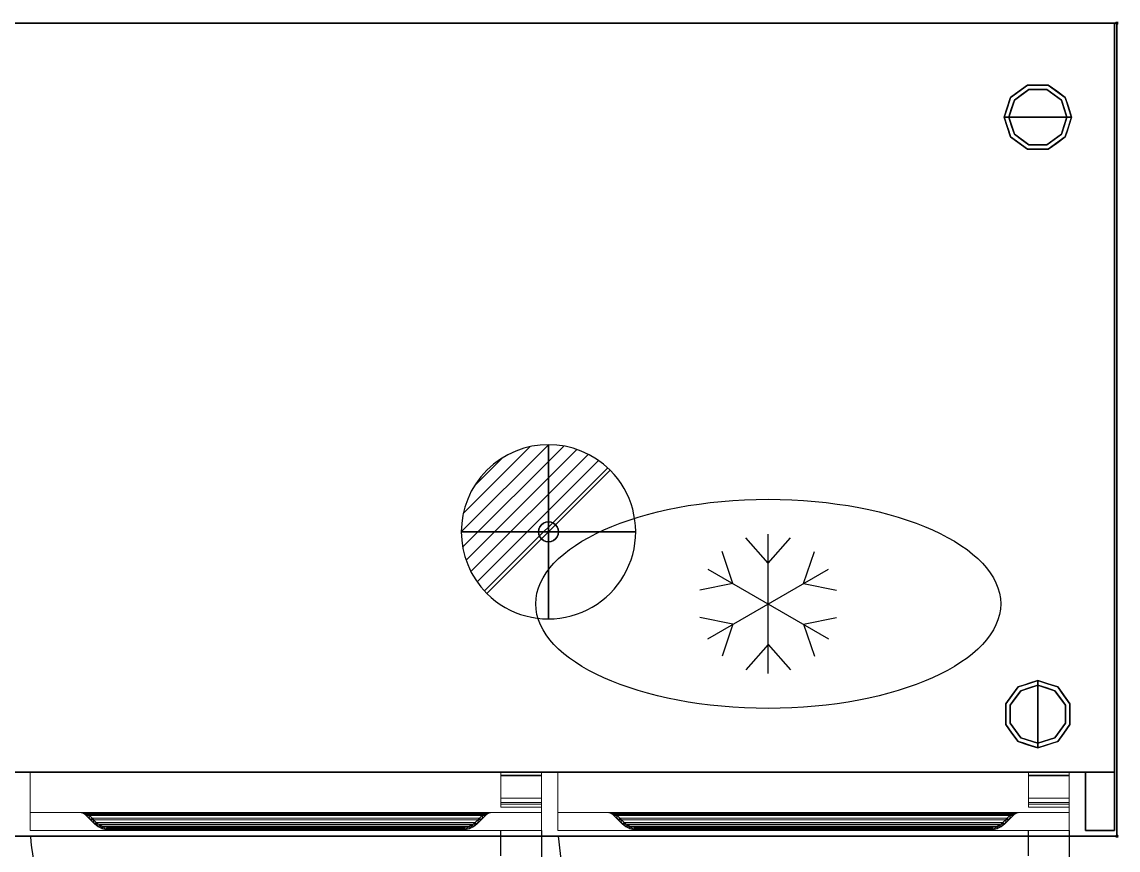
# Model space of a CAD drawing. Header units: millimetres. Extents: x -1 to 2254, y -1098 to 1.
# Drawn here: x 1311 to 2254, y -712 to 1 of the extents above; entities that cross this region are included whole.
import ezdxf

# ---------------------------------------------------------------- set-up
doc = ezdxf.new("R2010")
doc.units = ezdxf.units.MM
doc.header["$PDMODE"] = 3
doc.linetypes.add('NASCOSTA', pattern=[9.525, 6.35, -3.175])
for name, color, linetype in [('IQ_200_2D', 1, 'Continuous'), ('IQ_200_3D', 1, 'Continuous'), ('IQ_204_2D', 7, 'Continuous'), ('IQ_204_3D', 7, 'Continuous'), ('IQ_CON_DRAIN_INT', 7, 'Continuous'), ('IQ_INS_3D', 3, 'Continuous')]:
    doc.layers.add(name, color=color, linetype=linetype)

# ---------------------------------------------------------------- blocks, each defined once
blk = doc.blocks.new('hpp_sd_r_2d')
at = {"layer": 'IQ_204_2D', "linetype": 'NASCOSTA', "ltscale": 10}
for p, q in [((405, -403), (405, 0)), ((440, 0), (440, -403)), ((440, -403), (405, -403))]:
    blk.add_line(p, q, dxfattribs=at)
blk.add_arc((441, 38.39), 442.86, 185.62267, 265.33696, dxfattribs=at)
blk = doc.blocks.new('hpp_sd_r_3d')
at = {"layer": 'IQ_200_3D', "lineweight": 9}
mesh = blk.add_polyface(dxfattribs=at)
corners = [(0, -50, 568.83), (0, -50, 47), (0, 0, 47), (0, 0, 675), (0, -34.6, 675), (0, -34.6, 626.33)]
mesh.append_faces([[corners[k] for k in face] for face in [(5, 3, 0)]], dxfattribs={"vtx0": -1, "vtx1": -1})
mesh.append_faces([[corners[k] for k in face] for face in [(5, 4, 3)]], dxfattribs={"vtx2": -1})
mesh.append_faces([[corners[k] for k in face] for face in [(3, 2, 1, 0)]], dxfattribs={"vtx3": -1})
mesh = blk.add_polyface(dxfattribs=at)
corners = [(0, 0, 47), (0, -50, 47), (440, -50, 47), (440, 0, 47)]
mesh.append_faces([[corners[k] for k in face] for face in [(3, 2, 1, 0)]])
mesh = blk.add_polyface(dxfattribs=at)
corners = [(0, 0, 675), (0, 0, 47), (440, 0, 47), (440, 0, 675)]
mesh.append_faces([[corners[k] for k in face] for face in [(3, 2, 1, 0)]])
mesh = blk.add_polyface(dxfattribs=at)
corners = [(0, -34.6, 675), (0, 0, 675), (440, 0, 675), (440, -34.6, 675)]
mesh.append_faces([[corners[k] for k in face] for face in [(3, 2, 1, 0)]])
mesh = blk.add_polyface(dxfattribs=at)
corners = [(440, -50, 568.83), (440, -34.6, 626.33), (440, -34.6, 675), (440, 0, 675), (440, 0, 47), (440, -50, 47)]
mesh.append_faces([[corners[k] for k in face] for face in [(4, 3, 1, 0)]], dxfattribs={"vtx1": -1, "vtx3": -1})
mesh.append_faces([[corners[k] for k in face] for face in [(3, 2, 1), (0, 5, 4)]], dxfattribs={"vtx2": -1})
mesh = blk.add_polyface(dxfattribs=at)
corners = [(440, -34.6, 626.33), (0, -34.6, 626.33), (0, -34.6, 675), (440, -34.6, 675), (48.27, -34.6, 656.6), (391.73, -34.6, 656.6), (392.86, -34.6, 657.73), (395.04, -34.6, 659.62), (397.47, -34.6, 661.17), (400.09, -34.6, 662.35), (39.91, -34.6, 662.35), (42.53, -34.6, 661.17), (44.96, -34.6, 659.62), (47.14, -34.6, 657.73)]
mesh.append_faces([[corners[k] for k in face] for face in [(10, 13, 12, 11)]], dxfattribs={"vtx0": -1})
mesh.append_faces([[corners[k] for k in face] for face in [(13, 10, 1, 4)]], dxfattribs={"vtx0": -1, "vtx1": -1, "vtx2": -1})
mesh.append_faces([[corners[k] for k in face] for face in [(9, 3, 2, 10), (9, 0, 3)]], dxfattribs={"vtx0": -1, "vtx2": -1})
mesh.append_faces([[corners[k] for k in face] for face in [(7, 6, 9, 8)]], dxfattribs={"vtx1": -1})
mesh.append_faces([[corners[k] for k in face] for face in [(2, 1, 10)]], dxfattribs={"vtx1": -1, "vtx2": -1})
mesh.append_faces([[corners[k] for k in face] for face in [(6, 5, 0, 9)]], dxfattribs={"vtx1": -1, "vtx2": -1, "vtx3": -1})
mesh.append_faces([[corners[k] for k in face] for face in [(1, 0, 5, 4)]], dxfattribs={"vtx1": -1, "vtx3": -1})
mesh = blk.add_polyface(dxfattribs=at)
corners = [(0, -50, 568.83), (0, -34.6, 626.33), (440, -34.6, 626.33), (440, -50, 568.83)]
mesh.append_faces([[corners[k] for k in face] for face in [(3, 2, 1, 0)]])
mesh = blk.add_polyface(dxfattribs=at)
corners = [(48.27, -37.26, 656.6), (47.73, -36.73, 657.14), (47.14, -36.25, 657.73), (45.05, -35.22, 659.55), (42.6, -34.74, 661.13), (39.91, -34.6, 662.35), (400.09, -34.6, 662.35), (397.4, -34.74, 661.13), (394.95, -35.22, 659.55), (392.86, -36.25, 657.73), (392.27, -36.73, 657.14), (391.73, -37.26, 656.6)]
mesh.append_faces([[corners[k] for k in face] for face in [(5, 4, 7, 6)]], dxfattribs={"vtx1": -1})
mesh.append_faces([[corners[k] for k in face] for face in [(4, 3, 8, 7), (9, 8, 3, 2), (2, 1, 10, 9)]], dxfattribs={"vtx1": -1, "vtx3": -1})
mesh.append_faces([[corners[k] for k in face] for face in [(1, 0, 11, 10)]], dxfattribs={"vtx3": -1})
mesh = blk.add_polyface(dxfattribs=at)
corners = [(39.91, -34.6, 662.35), (42.6, -34.74, 661.13), (45.05, -35.22, 659.55), (47.14, -36.25, 657.73), (47.14, -34.6, 657.73), (44.96, -34.6, 659.62), (42.53, -34.6, 661.17), (41, -34.66, 661.86), (47.14, -35.09, 657.73), (41.02, -34.6, 661.85)]
mesh.append_faces([[corners[k] for k in face] for face in [(8, 5, 4)]], dxfattribs={"vtx0": -1})
mesh.append_faces([[corners[k] for k in face] for face in [(2, 5, 8)]], dxfattribs={"vtx0": -1, "vtx1": -1, "vtx2": -1})
mesh.append_faces([[corners[k] for k in face] for face in [(1, 6, 5), (6, 1, 7)]], dxfattribs={"vtx0": -1, "vtx2": -1})
mesh.append_faces([[corners[k] for k in face] for face in [(2, 1, 5), (9, 6, 7)]], dxfattribs={"vtx1": -1, "vtx2": -1})
mesh.append_faces([[corners[k] for k in face] for face in [(8, 3, 2), (7, 0, 9)]], dxfattribs={"vtx2": -1})
mesh = blk.add_polyface(dxfattribs=at)
corners = [(47.14, -34.6, 657.73), (47.14, -36.25, 657.73), (47.73, -36.73, 657.14), (48.27, -37.26, 656.6), (51.89, -41.01, 652.98), (55.64, -44.62, 649.23), (58.6, -46.91, 646.27), (61.95, -48.61, 642.92), (65.55, -49.65, 639.32), (69.28, -50, 635.59), (83.58, -50, 621.29), (83.58, -48, 621.29), (69.28, -48, 635.59), (65.92, -47.68, 638.95), (62.68, -46.75, 642.19), (59.67, -45.22, 645.2), (57, -43.16, 647.87), (53.3, -39.59, 651.57), (49.73, -35.89, 655.14), (49.03, -35.21, 655.84), (48.27, -34.6, 656.6)]
mesh.append_faces([[corners[k] for k in face] for face in [(8, 13, 9), (6, 15, 7), (14, 7, 15), (3, 18, 4), (19, 2, 20)]], dxfattribs={"vtx0": -1, "vtx1": -1})
mesh.append_faces([[corners[k] for k in face] for face in [(9, 13, 12), (14, 8, 7), (19, 3, 2), (20, 2, 1)]], dxfattribs={"vtx0": -1, "vtx2": -1})
mesh.append_faces([[corners[k] for k in face] for face in [(16, 15, 6), (14, 13, 8), (17, 16, 5), (6, 5, 16), (18, 17, 4), (5, 4, 17), (19, 18, 3)]], dxfattribs={"vtx1": -1, "vtx2": -1})
mesh.append_faces([[corners[k] for k in face] for face in [(1, 0, 20)]], dxfattribs={"vtx2": -1})
mesh.append_faces([[corners[k] for k in face] for face in [(12, 11, 10, 9)]], dxfattribs={"vtx3": -1})
mesh = blk.add_polyface(dxfattribs=at)
corners = [(390.27, -35.89, 655.14), (390.97, -35.21, 655.84), (391.73, -34.6, 656.6), (48.27, -34.6, 656.6), (49.03, -35.21, 655.84), (49.73, -35.89, 655.14)]
mesh.append_faces([[corners[k] for k in face] for face in [(1, 0, 5, 4), (4, 3, 2, 1)]], dxfattribs={"vtx3": -1})
mesh = blk.add_polyface(dxfattribs=at)
corners = [(391.73, -37.26, 656.6), (388.11, -41.01, 652.98), (384.36, -44.62, 649.23), (55.64, -44.62, 649.23), (51.89, -41.01, 652.98), (48.27, -37.26, 656.6)]
mesh.append_faces([[corners[k] for k in face] for face in [(1, 0, 5, 4), (4, 3, 2, 1)]], dxfattribs={"vtx3": -1})
mesh = blk.add_polyface(dxfattribs=at)
corners = [(383, -43.16, 647.87), (386.7, -39.59, 651.57), (390.27, -35.89, 655.14), (49.73, -35.89, 655.14), (53.3, -39.59, 651.57), (57, -43.16, 647.87)]
mesh.append_faces([[corners[k] for k in face] for face in [(1, 0, 5, 4), (4, 3, 2, 1)]], dxfattribs={"vtx3": -1})
mesh = blk.add_polyface(dxfattribs=at)
corners = [(391.73, -34.6, 656.6), (390.97, -35.21, 655.84), (390.27, -35.89, 655.14), (386.7, -39.59, 651.57), (383, -43.16, 647.87), (380.33, -45.22, 645.2), (377.32, -46.75, 642.19), (374.08, -47.68, 638.95), (370.72, -48, 635.59), (356.42, -48, 621.29), (356.42, -50, 621.29), (370.72, -50, 635.59), (374.45, -49.65, 639.32), (378.05, -48.61, 642.92), (381.4, -46.91, 646.27), (384.36, -44.62, 649.23), (388.11, -41.01, 652.98), (391.73, -37.26, 656.6), (392.27, -36.73, 657.14), (392.86, -36.25, 657.73), (392.86, -34.6, 657.73)]
mesh.append_faces([[corners[k] for k in face] for face in [(8, 11, 10, 9)]], dxfattribs={"vtx0": -1})
mesh.append_faces([[corners[k] for k in face] for face in [(4, 14, 5), (18, 0, 19), (0, 18, 1), (3, 15, 4), (14, 4, 15)]], dxfattribs={"vtx0": -1, "vtx1": -1})
mesh.append_faces([[corners[k] for k in face] for face in [(6, 13, 12), (13, 6, 5), (11, 8, 7), (7, 12, 11), (2, 17, 16)]], dxfattribs={"vtx0": -1, "vtx2": -1})
mesh.append_faces([[corners[k] for k in face] for face in [(14, 13, 5), (7, 6, 12), (18, 17, 1), (16, 15, 3), (3, 2, 16), (2, 1, 17)]], dxfattribs={"vtx1": -1, "vtx2": -1})
mesh.append_faces([[corners[k] for k in face] for face in [(0, 20, 19)]], dxfattribs={"vtx2": -1})
mesh = blk.add_polyface(dxfattribs=at)
corners = [(392.86, -34.6, 657.73), (392.86, -36.25, 657.73), (394.95, -35.22, 659.55), (397.4, -34.74, 661.13), (400.09, -34.6, 662.35), (397.47, -34.6, 661.17), (395.04, -34.6, 659.62), (392.86, -35.09, 657.73), (399, -34.66, 661.86), (398.98, -34.6, 661.85)]
mesh.append_faces([[corners[k] for k in face] for face in [(6, 7, 0), (7, 2, 1)]], dxfattribs={"vtx0": -1})
mesh.append_faces([[corners[k] for k in face] for face in [(2, 7, 6)]], dxfattribs={"vtx0": -1, "vtx1": -1, "vtx2": -1})
mesh.append_faces([[corners[k] for k in face] for face in [(8, 5, 9)]], dxfattribs={"vtx0": -1, "vtx2": -1})
mesh.append_faces([[corners[k] for k in face] for face in [(8, 3, 5), (6, 5, 3), (3, 2, 6)]], dxfattribs={"vtx1": -1, "vtx2": -1})
mesh.append_faces([[corners[k] for k in face] for face in [(9, 4, 8)]], dxfattribs={"vtx2": -1})
mesh = blk.add_polyface(dxfattribs=at)
corners = [(384.36, -44.62, 649.23), (381.4, -46.91, 646.27), (378.05, -48.61, 642.92), (374.45, -49.65, 639.32), (370.72, -50, 635.59), (69.28, -50, 635.59), (65.55, -49.65, 639.32), (61.95, -48.61, 642.92), (58.6, -46.91, 646.27), (55.64, -44.62, 649.23)]
mesh.append_faces([[corners[k] for k in face] for face in [(4, 3, 6, 5)]], dxfattribs={"vtx1": -1})
mesh.append_faces([[corners[k] for k in face] for face in [(2, 1, 8, 7), (7, 6, 3, 2)]], dxfattribs={"vtx1": -1, "vtx3": -1})
mesh.append_faces([[corners[k] for k in face] for face in [(1, 0, 9, 8)]], dxfattribs={"vtx3": -1})
mesh = blk.add_polyface(dxfattribs=at)
corners = [(370.72, -48, 635.59), (374.08, -47.68, 638.95), (377.32, -46.75, 642.19), (380.33, -45.22, 645.2), (383, -43.16, 647.87), (57, -43.16, 647.87), (59.67, -45.22, 645.2), (62.68, -46.75, 642.19), (65.92, -47.68, 638.95), (69.28, -48, 635.59)]
mesh.append_faces([[corners[k] for k in face] for face in [(9, 8, 1, 0)]], dxfattribs={"vtx1": -1})
mesh.append_faces([[corners[k] for k in face] for face in [(2, 1, 8, 7), (7, 6, 3, 2)]], dxfattribs={"vtx1": -1, "vtx3": -1})
mesh.append_faces([[corners[k] for k in face] for face in [(6, 5, 4, 3)]], dxfattribs={"vtx3": -1})
mesh = blk.add_polyface(dxfattribs=at)
corners = [(0, -50, 47), (0, -50, 568.83), (440, -50, 568.83), (440, -50, 47)]
mesh.append_faces([[corners[k] for k in face] for face in [(3, 2, 1, 0)]])
mesh = blk.add_polyface(dxfattribs=at)
corners = [(338.74, -48, 613.97), (345.21, -48, 614.82), (351.24, -48, 617.32), (356.42, -48, 621.29), (370.72, -48, 635.59), (69.28, -48, 635.59), (83.58, -48, 621.29), (88.76, -48, 617.32), (94.79, -48, 614.82), (101.26, -48, 613.97)]
mesh.append_faces([[corners[k] for k in face] for face in [(6, 9, 8, 7)]], dxfattribs={"vtx0": -1})
mesh.append_faces([[corners[k] for k in face] for face in [(4, 9, 6, 5)]], dxfattribs={"vtx0": -1, "vtx1": -1})
mesh.append_faces([[corners[k] for k in face] for face in [(9, 4, 3, 0)]], dxfattribs={"vtx0": -1, "vtx2": -1})
mesh.append_faces([[corners[k] for k in face] for face in [(2, 1, 0, 3)]], dxfattribs={"vtx2": -1})
mesh = blk.add_polyface(dxfattribs=at)
corners = [(370.72, -50, 635.59), (356.42, -50, 621.29), (351.24, -50, 617.32), (345.21, -50, 614.82), (338.74, -50, 613.97), (101.26, -50, 613.97), (94.79, -50, 614.82), (88.76, -50, 617.32), (83.58, -50, 621.29), (69.28, -50, 635.59)]
mesh.append_faces([[corners[k] for k in face] for face in [(2, 4, 3), (6, 8, 7)]], dxfattribs={"vtx0": -1})
mesh.append_faces([[corners[k] for k in face] for face in [(5, 4, 0, 9), (6, 5, 9, 8)]], dxfattribs={"vtx1": -1, "vtx3": -1})
mesh.append_faces([[corners[k] for k in face] for face in [(2, 1, 0, 4)]], dxfattribs={"vtx2": -1, "vtx3": -1})
mesh = blk.add_polyface(dxfattribs=at)
corners = [(83.58, -50, 621.29), (88.76, -50, 617.32), (94.79, -50, 614.82), (101.26, -50, 613.97), (101.26, -48, 613.97), (94.79, -48, 614.82), (88.76, -48, 617.32), (83.58, -48, 621.29)]
mesh.append_faces([[corners[k] for k in face] for face in [(7, 6, 1, 0)]], dxfattribs={"vtx1": -1})
mesh.append_faces([[corners[k] for k in face] for face in [(6, 5, 2, 1)]], dxfattribs={"vtx1": -1, "vtx3": -1})
mesh.append_faces([[corners[k] for k in face] for face in [(5, 4, 3, 2)]], dxfattribs={"vtx3": -1})
mesh = blk.add_polyface(dxfattribs=at)
corners = [(101.26, -50, 613.97), (338.74, -50, 613.97), (338.74, -48, 613.97), (101.26, -48, 613.97)]
mesh.append_faces([[corners[k] for k in face] for face in [(3, 2, 1, 0)]])
mesh = blk.add_polyface(dxfattribs=at)
corners = [(356.42, -48, 621.29), (351.24, -48, 617.32), (345.21, -48, 614.82), (338.74, -48, 613.97), (338.74, -50, 613.97), (345.21, -50, 614.82), (351.24, -50, 617.32), (356.42, -50, 621.29)]
mesh.append_faces([[corners[k] for k in face] for face in [(3, 2, 5, 4)]], dxfattribs={"vtx1": -1})
mesh.append_faces([[corners[k] for k in face] for face in [(2, 1, 6, 5)]], dxfattribs={"vtx1": -1, "vtx3": -1})
mesh.append_faces([[corners[k] for k in face] for face in [(1, 0, 7, 6)]], dxfattribs={"vtx3": -1})
at = {"layer": 'IQ_204_3D', "lineweight": 9}
mesh = blk.add_polyface(dxfattribs=at)
corners = [(405, -22.26, 38), (405, -27.5, 38), (405, -27.5, 44.5), (405, -30, 44.5), (405, -30, 35.5), (405, -2.5, 35.5), (405, -2.5, 15.5), (405, 0, 15.5), (405, 0, 38), (405, -26, 44.5), (405, -2.5, 44.5), (405, -2.5, 41.25), (405, 0, 41.25), (405, 0, 47), (405, -26, 47), (405, -2.95, 676), (405, 0, 676), (405, 0, 688.5), (405, -2.5, 688.5), (405, -2.5, 678.5), (405, -26, 678.5), (405, -26, 676)]
mesh.append_faces([[corners[k] for k in face] for face in [(13, 10, 9, 14), (19, 15, 21, 20), (16, 19, 18, 17)]], dxfattribs={"vtx0": -1})
mesh.append_faces([[corners[k] for k in face] for face in [(19, 16, 15)]], dxfattribs={"vtx0": -1, "vtx2": -1})
mesh.append_faces([[corners[k] for k in face] for face in [(0, 8, 5)]], dxfattribs={"vtx1": -1, "vtx2": -1})
mesh.append_faces([[corners[k] for k in face] for face in [(5, 4, 1, 0)]], dxfattribs={"vtx1": -1, "vtx3": -1})
mesh.append_faces([[corners[k] for k in face] for face in [(4, 3, 2, 1), (8, 7, 6, 5), (13, 12, 11, 10)]], dxfattribs={"vtx3": -1})
mesh = blk.add_polyface(dxfattribs=at)
corners = [(405, 0, 15.5), (405, -2.5, 15.5), (440, -2.5, 15.5), (440, 0, 15.5)]
mesh.append_faces([[corners[k] for k in face] for face in [(3, 2, 1, 0)]])
mesh = blk.add_polyface(dxfattribs=at)
corners = [(405, 0, 38), (405, 0, 15.5), (440, 0, 15.5), (440, 0, 38)]
mesh.append_faces([[corners[k] for k in face] for face in [(3, 2, 1, 0)]])
mesh = blk.add_polyface(dxfattribs=at)
corners = [(405, -22.26, 38), (405, 0, 38), (440, 0, 38), (440, -22.26, 38)]
mesh.append_faces([[corners[k] for k in face] for face in [(3, 2, 1, 0)]])
mesh = blk.add_polyface(dxfattribs=at)
corners = [(405, 0, 47), (405, 0, 41.25), (440, 0, 41.25), (440, 0, 47)]
mesh.append_faces([[corners[k] for k in face] for face in [(3, 2, 1, 0)]])
mesh = blk.add_polyface(dxfattribs=at)
corners = [(405, -26, 47), (405, 0, 47), (440, 0, 47), (440, -26, 47)]
mesh.append_faces([[corners[k] for k in face] for face in [(3, 2, 1, 0)]])
mesh = blk.add_polyface(dxfattribs=at)
corners = [(405, 0, 41.25), (405, -2.5, 41.25), (440, -2.5, 41.25), (440, 0, 41.25)]
mesh.append_faces([[corners[k] for k in face] for face in [(3, 2, 1, 0)]])
mesh = blk.add_polyface(dxfattribs=at)
corners = [(405, 0, 676), (405, -2.95, 676), (440, -2.95, 676), (440, 0, 676)]
mesh.append_faces([[corners[k] for k in face] for face in [(3, 2, 1, 0)]])
mesh = blk.add_polyface(dxfattribs=at)
corners = [(405, 0, 688.5), (405, 0, 676), (440, 0, 676), (440, 0, 688.5)]
mesh.append_faces([[corners[k] for k in face] for face in [(3, 2, 1, 0)]])
mesh = blk.add_polyface(dxfattribs=at)
corners = [(405, -2.5, 688.5), (405, 0, 688.5), (440, 0, 688.5), (440, -2.5, 688.5)]
mesh.append_faces([[corners[k] for k in face] for face in [(3, 2, 1, 0)]])
mesh = blk.add_polyface(dxfattribs=at)
corners = [(405, -2.5, 35.5), (405, -30, 35.5), (440, -30, 35.5), (440, -2.5, 35.5)]
mesh.append_faces([[corners[k] for k in face] for face in [(3, 2, 1, 0)]])
mesh = blk.add_polyface(dxfattribs=at)
corners = [(405, -2.5, 15.5), (405, -2.5, 35.5), (440, -2.5, 35.5), (440, -2.5, 15.5)]
mesh.append_faces([[corners[k] for k in face] for face in [(3, 2, 1, 0)]])
mesh = blk.add_polyface(dxfattribs=at)
corners = [(405, -2.5, 44.5), (405, -26, 44.5), (440, -26, 44.5), (440, -2.5, 44.5)]
mesh.append_faces([[corners[k] for k in face] for face in [(3, 2, 1, 0)]])
mesh = blk.add_polyface(dxfattribs=at)
corners = [(405, -2.5, 41.25), (405, -2.5, 44.5), (440, -2.5, 44.5), (440, -2.5, 41.25)]
mesh.append_faces([[corners[k] for k in face] for face in [(3, 2, 1, 0)]])
mesh = blk.add_polyface(dxfattribs=at)
corners = [(405, -2.5, 678.5), (405, -2.5, 688.5), (440, -2.5, 688.5), (440, -2.5, 678.5)]
mesh.append_faces([[corners[k] for k in face] for face in [(3, 2, 1, 0)]])
mesh = blk.add_polyface(dxfattribs=at)
corners = [(405, -26, 678.5), (405, -2.5, 678.5), (440, -2.5, 678.5), (440, -26, 678.5)]
mesh.append_faces([[corners[k] for k in face] for face in [(3, 2, 1, 0)]])
mesh = blk.add_polyface(dxfattribs=at)
corners = [(405, -2.95, 676), (405, -26, 676), (440, -26, 676), (440, -2.95, 676)]
mesh.append_faces([[corners[k] for k in face] for face in [(3, 2, 1, 0)]])
mesh = blk.add_polyface(dxfattribs=at)
corners = [(440, -22.26, 38), (440, 0, 38), (440, 0, 15.5), (440, -2.5, 15.5), (440, -2.5, 35.5), (440, -30, 35.5), (440, -30, 44.5), (440, -27.5, 44.5), (440, -27.5, 38), (440, -26, 44.5), (440, -26, 47), (440, 0, 47), (440, 0, 41.25), (440, -2.5, 41.25), (440, -2.5, 44.5), (440, -2.95, 676), (440, -26, 676), (440, -26, 678.5), (440, -2.5, 678.5), (440, -2.5, 688.5), (440, 0, 688.5), (440, 0, 676)]
mesh.append_faces([[corners[k] for k in face] for face in [(5, 8, 7, 6), (11, 14, 13, 12)]], dxfattribs={"vtx0": -1})
mesh.append_faces([[corners[k] for k in face] for face in [(18, 15, 21)]], dxfattribs={"vtx0": -1, "vtx2": -1})
mesh.append_faces([[corners[k] for k in face] for face in [(19, 18, 21, 20), (16, 15, 18, 17)]], dxfattribs={"vtx1": -1})
mesh.append_faces([[corners[k] for k in face] for face in [(0, 8, 5)]], dxfattribs={"vtx1": -1, "vtx2": -1})
mesh.append_faces([[corners[k] for k in face] for face in [(5, 4, 1, 0)]], dxfattribs={"vtx1": -1, "vtx3": -1})
mesh.append_faces([[corners[k] for k in face] for face in [(3, 2, 1, 4)]], dxfattribs={"vtx2": -1})
mesh.append_faces([[corners[k] for k in face] for face in [(11, 10, 9, 14)]], dxfattribs={"vtx3": -1})
mesh = blk.add_polyface(dxfattribs=at)
corners = [(405, -27.5, 38), (405, -22.26, 38), (440, -22.26, 38), (440, -27.5, 38)]
mesh.append_faces([[corners[k] for k in face] for face in [(3, 2, 1, 0)]])
mesh = blk.add_polyface(dxfattribs=at)
corners = [(405, -26, 44.5), (405, -26, 47), (440, -26, 47), (440, -26, 44.5)]
mesh.append_faces([[corners[k] for k in face] for face in [(3, 2, 1, 0)]])
mesh = blk.add_polyface(dxfattribs=at)
corners = [(405, -26, 676), (405, -26, 678.5), (440, -26, 678.5), (440, -26, 676)]
mesh.append_faces([[corners[k] for k in face] for face in [(3, 2, 1, 0)]])
mesh = blk.add_polyface(dxfattribs=at)
corners = [(405, -27.5, 44.5), (405, -27.5, 38), (440, -27.5, 38), (440, -27.5, 44.5)]
mesh.append_faces([[corners[k] for k in face] for face in [(3, 2, 1, 0)]])
mesh = blk.add_polyface(dxfattribs=at)
corners = [(405, -30, 44.5), (405, -27.5, 44.5), (440, -27.5, 44.5), (440, -30, 44.5)]
mesh.append_faces([[corners[k] for k in face] for face in [(3, 2, 1, 0)]])
mesh = blk.add_polyface(dxfattribs=at)
corners = [(405, -30, 35.5), (405, -30, 44.5), (440, -30, 44.5), (440, -30, 35.5)]
mesh.append_faces([[corners[k] for k in face] for face in [(3, 2, 1, 0)]])
blk = doc.blocks.new('ice_ref')
at = {"layer": 'IQ_204_2D'}
for p, q in [((0, 35), (-19.12, 56.87)), ((0, -60), (0, 60)), ((0, 35), (19.12, 56.87)), ((-30.31, 17.5), (-39.7, 44.99)), ((30.31, 17.5), (39.7, 44.99)), ((-51.96, -30), (51.96, 30)), ((-51.96, 30), (51.96, -30)), ((-30.31, 17.5), (-58.81, 11.88)), ((30.31, 17.5), (58.81, 11.88)), ((-30.31, -17.5), (-58.81, -11.88)), ((-30.31, -17.5), (-39.7, -44.99)), ((30.31, -17.5), (58.81, -11.88)), ((30.31, -17.5), (39.7, -44.99)), ((0, -35), (-19.12, -56.87)), ((0, -35), (19.12, -56.87))]:
    blk.add_line(p, q, dxfattribs=at)
blk.add_ellipse((0, 0), major_axis=(-200, 0), ratio=0.45, dxfattribs=at)
blk = doc.blocks.new('*X1714')
at = {"color": 0}
for p, q in [((313.993, 2209.039), (321.505, 2216.552)), ((314.108, 2207.74), (322.804, 2216.436)), ((314.158, 2210.619), (319.926, 2216.386)), ((314.399, 2206.617), (323.928, 2216.145)), ((314.821, 2205.625), (324.919, 2215.723)), ((315.101, 2212.976), (317.568, 2215.443)), ((315.354, 2204.743), (325.801, 2215.191)), ((315.985, 2203.96), (326.584, 2214.559))]:
    blk.add_line(p, q, dxfattribs=at)
blk = doc.blocks.new('drain')
blk.add_line((-2.121, -2.121), (2.121, 2.121))
at = {"extrusion": (-1, 0, 0)}
blk.add_line((0, 2.121, -2.121), (0, -2.121, 2.121), dxfattribs=at)
at = {"extrusion": (0, -1, 0)}
blk.add_line((-2.121, 0, -2.121), (2.121, 0, 2.121), dxfattribs=at)
at = {"extrusion": (-1, 0, 0)}
for start, end in [(45, 225), (225, 45)]:
    blk.add_arc((0, 0), 3, start, end, dxfattribs=at)
for start, end in [(45, 225), (225, 45)]:
    blk.add_arc((0, 0), 3, start, end)
at = {"extrusion": (0, -1, 0)}
for start, end in [(45, 225), (225, 45)]:
    blk.add_arc((0, 0), 3, start, end, dxfattribs=at)
at = {"xscale": 0.4000000000000909, "yscale": 0.4000000000000909, "zscale": 0.4000000000000909}
blk.add_blockref('*X1714', (-128.597, -883.621), dxfattribs=at)
at = {"extrusion": (-1, 0, 0), "xscale": 0.3999999999999773, "yscale": 0.3999999999999773, "zscale": 0.3999999999999773}
blk.add_blockref('*X1714', (-128.597, -883.621), dxfattribs=at)
at = {"extrusion": (0, -1, 0), "xscale": 0.4000000000000909, "yscale": 0.4000000000000909, "zscale": 0.4000000000000909}
blk.add_blockref('*X1714', (-128.597, -883.621), dxfattribs=at)
blk = doc.blocks.new('iq_con_drain3d')
at = {"layer": 'IQ_204_3D'}
for points, invisible_edges in [([(-8.5, 0, -40), (-8.21, 2.2, -40), (-7.36, 4.25, -40), (-6.01, 6.01, -40)], 8), ([(6.01, 6.01, -40), (7.36, 4.25, -40), (-6.01, -6.01, -40), (-8.5, 0, -40)], 14), ([(-8.5, 0), (-8.21, 2.2), (-8.21, 2.2, -40), (-8.5, 0, -40)], 2), ([(-8.5, 0, -40), (-6.01, -6.01, -40), (-7.36, -4.25, -40), (-8.21, -2.2, -40)], 1), ([(-8.5, 0, -40), (-8.21, -2.2, -40), (-8.21, -2.2), (-8.5, 0)], 2), ([(-7.36, 4.25, -40), (-8.21, 2.2, -40), (-8.21, 2.2), (-7.36, 4.25)], 10), ([(-6.01, 6.01, -40), (-7.36, 4.25, -40), (-7.36, 4.25), (-6.01, 6.01)], 10), ([(0, 8.5, -40), (-6.01, 6.01, -40), (-4.25, 7.36, -40), (-2.2, 8.21, -40)], 1), ([(-4.25, 7.36, -40), (-6.01, 6.01, -40), (-6.01, 6.01), (-4.25, 7.36)], 10), ([(-2.2, 8.21, -40), (-4.25, 7.36, -40), (-4.25, 7.36), (-2.2, 8.21)], 10), ([(0, 8.5, -40), (-2.2, 8.21, -40), (-2.2, 8.21), (0, 8.5)], 10), ([(0, 8.5, -40), (2.2, 8.21, -40), (4.25, 7.36, -40), (6.01, 6.01, -40)], 8), ([(0, 8.5), (2.2, 8.21), (2.2, 8.21, -40), (0, 8.5, -40)], 10), ([(4.25, 7.36, -40), (2.2, 8.21, -40), (2.2, 8.21), (4.25, 7.36)], 10), ([(6.01, 6.01, -40), (4.25, 7.36, -40), (4.25, 7.36), (6.01, 6.01)], 10), ([(7.36, 4.25, -40), (6.01, 6.01, -40), (6.01, 6.01), (7.36, 4.25)], 10), ([(8.5, 0, -40), (6.01, -6.01, -40), (7.36, 4.25, -40), (8.21, 2.2, -40)], 3), ([(8.5, 0, -40), (8.21, -2.2, -40), (7.36, -4.25, -40), (6.01, -6.01, -40)], 8), ([(8.21, 2.2, -40), (7.36, 4.25, -40), (7.36, 4.25), (8.21, 2.2)], 10), ([(8.5, 0, -40), (8.21, 2.2, -40), (8.21, 2.2), (8.5, 0)], 2), ([(8.5, 0), (8.21, -2.2), (8.21, -2.2, -40), (8.5, 0, -40)], 2), ([(-8.21, -2.2, -40), (-7.36, -4.25, -40), (-7.36, -4.25), (-8.21, -2.2)], 10), ([(-7.36, -4.25, -40), (-6.01, -6.01, -40), (-6.01, -6.01), (-7.36, -4.25)], 10), ([(0, -8.5, -40), (-2.2, -8.21, -40), (-4.25, -7.36, -40), (-6.01, -6.01, -40)], 8), ([(-6.01, -6.01, -40), (-4.25, -7.36, -40), (-4.25, -7.36), (-6.01, -6.01)], 10), ([(-4.25, -7.36, -40), (-2.2, -8.21, -40), (-2.2, -8.21), (-4.25, -7.36)], 10), ([(0, -8.5), (-2.2, -8.21), (-2.2, -8.21, -40), (0, -8.5, -40)], 10), ([(4.25, -7.36, -40), (2.2, -8.21, -40), (0, -8.5, -40), (6.01, -6.01, -40)], 4), ([(0, -8.5, -40), (2.2, -8.21, -40), (2.2, -8.21), (0, -8.5)], 10), ([(2.2, -8.21, -40), (4.25, -7.36, -40), (4.25, -7.36), (2.2, -8.21)], 10), ([(4.25, -7.36, -40), (6.01, -6.01, -40), (6.01, -6.01), (4.25, -7.36)], 10), ([(6.01, -6.01, -40), (7.36, -4.25, -40), (7.36, -4.25), (6.01, -6.01)], 10), ([(7.36, -4.25, -40), (8.21, -2.2, -40), (8.21, -2.2), (7.36, -4.25)], 10)]:
    blk.add_3dface(points, dxfattribs=dict(at, invisible_edges=invisible_edges))

msp = doc.modelspace()

# ---------------------------------------------------------------- linework, layer by layer
at = {"layer": 'IQ_200_2D'}
msp.add_lwpolyline([(0, 0), (2253, 0), (2253, -700), (0, -700)], close=True, dxfattribs=at)
at = {"layer": 'IQ_200_3D'}
for points in [[(2253, -700, 850), (0, -700, 850), (0, 0, 850), (2253, 0, 850)], [(2253, 0, 900), (0, 0, 900), (0, -700, 900), (2253, -700, 900)], [(2253, 0, 900), (0, 0, 900), (0, 0, 850), (2253, 0, 850)], [(2251, -645, 150), (2, -645, 150), (2, 0, 150), (2251, 0, 150)], [(2251, 0, 150), (2, 0, 150), (2, 0, 850), (2251, 0, 850)], [(2253, -700, 850), (2253, 0, 850), (2253, 0, 900), (2253, -700, 900)], [(2251, -645, 198), (2251, -695, 198), (2226, -695, 198), (2226, -645, 198)], [(2226, -645, 850), (2226, -645, 198), (2226, -695, 198), (2226, -695, 850)], [(2226, -695, 850), (2226, -695, 198), (2251, -695, 198), (2251, -695, 850)], [(2253, -700, 900), (0, -700, 900), (0, -700, 850), (2253, -700, 850)]]:
    msp.add_3dface(points, dxfattribs=at)
for points, invisible_edges in [([(2251, -645, 198), (2251, 0, 850), (2251, -695, 850), (2251, -695, 198)], 1), ([(2251, 0, 150), (2251, 0, 850), (2251, -645, 198), (2251, -645, 150)], 2), ([(27, -645, 198), (2, -645, 198), (2, -645, 150), (2251, -645, 150)], 8), ([(2251, -645, 150), (2251, -645, 198), (2226, -645, 198), (27, -645, 198)], 12), ([(2226, -645, 198), (2226, -645, 850), (27, -645, 850), (27, -645, 198)], 8), ([(2226, -645, 198), (2226, -645, 850), (27, -645, 850), (27, -645, 198)], 4)]:
    msp.add_3dface(points, dxfattribs=dict(at, invisible_edges=invisible_edges))
at = {"layer": 'IQ_204_2D', "linetype": 'NASCOSTA', "ltscale": 10}
msp.add_line((2, -645), (2251, -645), dxfattribs=at)
at = {"layer": 'IQ_204_2D', "color": 7, "linetype": 'NASCOSTA', "ltscale": 10}
msp.add_lwpolyline([(2, 0), (2251, 0), (2251, -645), (2, -645)], close=True, dxfattribs=at)
at = {"layer": 'IQ_204_3D'}
for points, invisible_edges in [([(2161.54, -63.95, 25), (2176.04, -53.42, 25), (2177.27, -57.22, 25), (2164.77, -66.31, 25)], 10), ([(2168.79, -58.69, 150), (2176.04, -53.42, 150), (2176.04, -53.42, 25), (2168.79, -58.69, 25)], 10), ([(2185, -53.42, 25), (2176.04, -53.42, 25), (2176.04, -53.42, 150), (2185, -53.42, 150)], 10), ([(2176.04, -53.42, 25), (2193.96, -53.42, 25), (2192.73, -57.22, 25), (2177.27, -57.22, 25)], 10), ([(2193.96, -53.42, 25), (2185, -53.42, 25), (2185, -53.42, 150), (2193.96, -53.42, 150)], 10), ([(2192.73, -57.22, 25), (2193.96, -53.42, 25), (2208.46, -63.95, 25), (2205.23, -66.31, 25)], 5), ([(2193.96, -53.42, 150), (2201.21, -58.69, 150), (2201.21, -58.69, 25), (2193.96, -53.42, 25)], 10), ([(2156, -81, 25), (2161.54, -63.95, 25), (2164.77, -66.31, 25), (2160, -81, 25)], 2), ([(2161.54, -63.95, 25), (2158.77, -72.48, 25), (2158.77, -72.48, 150), (2161.54, -63.95, 150)], 10), ([(2177.27, -57.22), (2185, -81), (2160, -81), (2164.77, -66.31)], 1), ([(2161.54, -63.95, 150), (2168.79, -58.69, 150), (2168.79, -58.69, 25), (2161.54, -63.95, 25)], 10), ([(2164.77, -66.31), (2164.77, -66.31, 25), (2171.02, -61.76, 25), (2171.02, -61.76)], 5), ([(2171.02, -61.76), (2171.02, -61.76, 25), (2177.27, -57.22, 25), (2177.27, -57.22)], 5), ([(2177.27, -57.22), (2177.27, -57.22, 25), (2185, -57.22, 25), (2185, -57.22)], 5), ([(2185, -81), (2185, -81), (2177.27, -57.22), (2192.73, -57.22)], 11), ([(2185, -57.22), (2185, -57.22, 25), (2192.73, -57.22, 25), (2192.73, -57.22)], 5), ([(2210, -81), (2185, -81), (2192.73, -57.22), (2205.23, -66.31)], 2), ([(2198.98, -61.76), (2192.73, -57.22), (2192.73, -57.22, 25), (2198.98, -61.76, 25)], 10), ([(2205.23, -66.31), (2198.98, -61.76), (2198.98, -61.76, 25), (2205.23, -66.31, 25)], 10), ([(2208.46, -63.95, 25), (2201.21, -58.69, 25), (2201.21, -58.69, 150), (2208.46, -63.95, 150)], 10), ([(2205.23, -66.31, 25), (2208.46, -63.95, 25), (2214, -81, 25), (2210, -81, 25)], 1), ([(2208.46, -63.95, 25), (2208.46, -63.95, 25), (2208.46, -63.95, 150), (2210.07, -68.92, 25)], 6), ([(2211.23, -72.48, 150), (2211.23, -72.48, 150), (2210.07, -68.92, 25), (2208.46, -63.95, 150)], 6), ([(2158.77, -72.48, 150), (2158.77, -72.48, 25), (2156, -81, 25), (2156, -81, 150)], 1), ([(2160, -81), (2160, -81, 25), (2162.39, -73.65, 25), (2162.39, -73.65)], 4), ([(2162.39, -73.65), (2162.39, -73.65, 25), (2164.77, -66.31, 25), (2164.77, -66.31)], 5), ([(2207.68, -73.87), (2207.68, -73.87), (2205.23, -66.31), (2207.61, -73.65, 25)], 13), ([(2205.23, -66.31, 25), (2205.23, -66.31, 25), (2207.61, -73.65, 25), (2205.23, -66.31)], 13), ([(2207.61, -73.65, 25), (2207.61, -73.65, 25), (2210, -81, 25), (2207.68, -73.87)], 13), ([(2210, -81, 25), (2210, -81, 25), (2210, -81), (2207.68, -73.87)], 9), ([(2211.23, -72.48, 150), (2211.23, -72.48, 150), (2211.69, -73.88, 25), (2210.07, -68.92, 25)], 11), ([(2211.23, -72.48, 150), (2211.23, -72.48, 150), (2214, -81, 150), (2211.69, -73.88, 25)], 13), ([(2214, -81, 150), (2214, -81, 150), (2214, -81, 25), (2211.69, -73.88, 25)], 9), ([(2156, -81, 150), (2156, -81, 150), (2156, -81, 25), (2158.31, -88.12, 25)], 9), ([(2158.77, -89.52, 150), (2158.77, -89.52, 150), (2156, -81, 150), (2158.31, -88.12, 25)], 13), ([(2156, -81, 25), (2160, -81, 25), (2164.77, -95.69, 25), (2161.54, -98.05, 25)], 4), ([(2162.39, -88.35, 25), (2162.39, -88.35, 25), (2160, -81, 25), (2162.32, -88.13)], 13), ([(2160, -81, 25), (2160, -81, 25), (2160, -81), (2162.32, -88.13)], 9), ([(2160, -81), (2185, -81), (2177.27, -104.78), (2164.77, -95.69)], 2), ([(2177.27, -104.78), (2177.27, -104.78), (2185, -81), (2192.73, -104.78)], 6), ([(2192.73, -104.78), (2185, -81), (2210, -81), (2205.23, -95.69)], 1), ([(2205.23, -95.69, 25), (2210, -81, 25), (2214, -81, 25), (2208.46, -98.05, 25)], 8), ([(2210, -81, 25), (2210, -81, 25), (2207.61, -88.35, 25), (2207.68, -88.13)], 13), ([(2207.68, -88.13), (2207.68, -88.13), (2210, -81), (2210, -81, 25)], 9), ([(2211.23, -89.52, 25), (2211.23, -89.52, 25), (2214, -81, 25), (2211.69, -88.12, 150)], 13), ([(2214, -81, 150), (2214, -81, 150), (2211.69, -88.12, 150), (2214, -81, 25)], 4), ([(2158.77, -89.52, 150), (2158.77, -89.52, 150), (2158.31, -88.12, 25), (2159.93, -93.08, 25)], 11), ([(2158.77, -89.52, 150), (2158.77, -89.52, 150), (2159.93, -93.08, 25), (2161.54, -98.05, 150)], 6), ([(2161.54, -98.05, 25), (2161.54, -98.05, 25), (2161.54, -98.05, 150), (2159.93, -93.08, 25)], 6), ([(2162.32, -88.13), (2162.32, -88.13), (2164.77, -95.69), (2162.39, -88.35, 25)], 13), ([(2164.77, -95.69, 25), (2164.77, -95.69, 25), (2162.39, -88.35, 25), (2164.77, -95.69)], 13), ([(2207.68, -88.13), (2207.68, -88.13), (2207.61, -88.35, 25), (2205.23, -95.69)], 6), ([(2205.23, -95.69), (2205.23, -95.69), (2207.61, -88.35, 25), (2205.23, -95.69, 25)], 11), ([(2211.23, -89.52, 25), (2211.23, -89.52, 25), (2210.07, -93.08, 150), (2208.46, -98.05, 25)], 6), ([(2208.46, -98.05, 150), (2208.46, -98.05, 150), (2208.46, -98.05, 25), (2210.07, -93.08, 150)], 6), ([(2211.23, -89.52, 25), (2211.23, -89.52, 25), (2211.69, -88.12, 150), (2210.07, -93.08, 150)], 11), ([(2161.54, -98.05, 25), (2164.77, -95.69, 25), (2177.27, -104.78, 25), (2176.04, -108.58, 25)], 5), ([(2168.79, -103.31, 150), (2161.54, -98.05, 150), (2161.54, -98.05, 25), (2168.79, -103.31, 25)], 10), ([(2164.77, -95.69, 25), (2164.77, -95.69), (2171.02, -100.24), (2171.02, -100.24, 25)], 5), ([(2168.79, -103.31, 25), (2176.04, -108.58, 25), (2176.04, -108.58, 150), (2168.79, -103.31, 150)], 10), ([(2171.02, -100.24, 25), (2171.02, -100.24), (2177.27, -104.78), (2177.27, -104.78, 25)], 5), ([(2192.73, -104.78, 25), (2205.23, -95.69, 25), (2208.46, -98.05, 25), (2193.96, -108.58, 25)], 10), ([(2192.73, -104.78, 25), (2192.73, -104.78), (2198.98, -100.24), (2198.98, -100.24, 25)], 5), ([(2193.96, -108.58, 25), (2201.21, -103.31, 25), (2201.21, -103.31, 150), (2193.96, -108.58, 150)], 10), ([(2205.23, -95.69), (2205.23, -95.69, 25), (2198.98, -100.24, 25), (2198.98, -100.24)], 5), ([(2201.21, -103.31, 25), (2208.46, -98.05, 25), (2208.46, -98.05, 150), (2201.21, -103.31, 150)], 10), ([(2176.04, -108.58, 25), (2177.27, -104.78, 25), (2192.73, -104.78, 25), (2193.96, -108.58, 25)], 5), ([(2185, -108.58, 150), (2176.04, -108.58, 150), (2176.04, -108.58, 25), (2185, -108.58, 25)], 10), ([(2177.27, -104.78), (2185, -104.78), (2192.73, -104.78, 25), (2185, -104.78, 25)], 10), ([(2185, -104.78, 25), (2185, -104.78, 25), (2177.27, -104.78, 25), (2177.27, -104.78)], 13), ([(2192.73, -104.78, 25), (2192.73, -104.78, 25), (2185, -104.78), (2192.73, -104.78)], 11), ([(2185, -108.58, 25), (2193.96, -108.58, 25), (2193.96, -108.58, 150), (2185, -108.58, 150)], 10), ([(2167.95, -571.54, 25), (2170.31, -574.77, 25), (2161.22, -587.27, 25), (2157.42, -586.04, 25)], 5), ([(2185, -570), (2185, -595), (2161.22, -587.27), (2170.31, -574.77)], 2), ([(2162.69, -578.79, 150), (2167.95, -571.54, 150), (2167.95, -571.54, 25), (2162.69, -578.79, 25)], 10), ([(2170.31, -574.77, 25), (2170.31, -574.77), (2165.76, -581.02), (2165.76, -581.02, 25)], 5), ([(2185, -566, 25), (2185, -570, 25), (2170.31, -574.77, 25), (2167.95, -571.54, 25)], 4), ([(2176.48, -568.77, 150), (2176.48, -568.77, 150), (2172.92, -569.93, 25), (2167.95, -571.54, 150)], 6), ([(2167.95, -571.54, 25), (2167.95, -571.54, 25), (2167.95, -571.54, 150), (2172.92, -569.93, 25)], 6), ([(2177.87, -572.32), (2177.87, -572.32), (2170.31, -574.77), (2177.65, -572.39, 25)], 13), ([(2170.31, -574.77, 25), (2170.31, -574.77, 25), (2177.65, -572.39, 25), (2170.31, -574.77)], 13), ([(2176.48, -568.77, 150), (2176.48, -568.77, 150), (2177.88, -568.31, 25), (2172.92, -569.93, 25)], 11), ([(2176.48, -568.77, 150), (2176.48, -568.77, 150), (2185, -566, 150), (2177.88, -568.31, 25)], 13), ([(2177.65, -572.39, 25), (2177.65, -572.39, 25), (2185, -570, 25), (2177.87, -572.32)], 13), ([(2185, -570, 25), (2185, -570, 25), (2185, -570), (2177.87, -572.32)], 9), ([(2185, -566, 150), (2185, -566, 150), (2185, -566, 25), (2177.88, -568.31, 25)], 9), ([(2193.52, -568.77, 150), (2193.52, -568.77, 25), (2185, -566, 25), (2185, -566, 150)], 1), ([(2185, -566, 25), (2202.05, -571.54, 25), (2199.69, -574.77, 25), (2185, -570, 25)], 2), ([(2185, -570), (2185, -570, 25), (2192.35, -572.39, 25), (2192.35, -572.39)], 4), ([(2208.78, -587.27), (2185, -595), (2185, -570), (2199.69, -574.77)], 1), ([(2192.35, -572.39), (2192.35, -572.39, 25), (2199.69, -574.77, 25), (2199.69, -574.77)], 5), ([(2202.05, -571.54, 25), (2193.52, -568.77, 25), (2193.52, -568.77, 150), (2202.05, -571.54, 150)], 10), ([(2202.05, -571.54, 25), (2212.58, -586.04, 25), (2208.78, -587.27, 25), (2199.69, -574.77, 25)], 10), ([(2199.69, -574.77), (2199.69, -574.77, 25), (2204.24, -581.02, 25), (2204.24, -581.02)], 5), ([(2202.05, -571.54, 150), (2207.31, -578.79, 150), (2207.31, -578.79, 25), (2202.05, -571.54, 25)], 10), ([(2162.69, -578.79, 25), (2157.42, -586.04, 25), (2157.42, -586.04, 150), (2162.69, -578.79, 150)], 10), ([(2165.76, -581.02, 25), (2165.76, -581.02), (2161.22, -587.27), (2161.22, -587.27, 25)], 5), ([(2204.24, -581.02), (2204.24, -581.02, 25), (2208.78, -587.27, 25), (2208.78, -587.27)], 5), ([(2207.31, -578.79, 150), (2212.58, -586.04, 150), (2212.58, -586.04, 25), (2207.31, -578.79, 25)], 10), ([(2157.42, -595, 150), (2157.42, -586.04, 150), (2157.42, -586.04, 25), (2157.42, -595, 25)], 10), ([(2157.42, -586.04, 25), (2161.22, -587.27, 25), (2161.22, -602.73, 25), (2157.42, -603.96, 25)], 5), ([(2161.22, -587.27), (2161.22, -595), (2161.22, -602.73, 25), (2161.22, -595, 25)], 10), ([(2161.22, -595, 25), (2161.22, -595, 25), (2161.22, -587.27, 25), (2161.22, -587.27)], 13), ([(2161.22, -587.27), (2161.22, -587.27), (2185, -595), (2161.22, -602.73)], 6), ([(2185, -595), (2185, -595), (2208.78, -587.27), (2208.78, -602.73)], 11), ([(2212.58, -586.04, 25), (2212.58, -603.96, 25), (2208.78, -602.73, 25), (2208.78, -587.27, 25)], 10), ([(2208.78, -587.27), (2208.78, -587.27, 25), (2208.78, -595, 25), (2208.78, -595)], 5), ([(2212.58, -595, 25), (2212.58, -586.04, 25), (2212.58, -586.04, 150), (2212.58, -595, 150)], 10), ([(2157.42, -595, 25), (2157.42, -603.96, 25), (2157.42, -603.96, 150), (2157.42, -595, 150)], 10), ([(2161.22, -602.73, 25), (2170.31, -615.23, 25), (2167.95, -618.46, 25), (2157.42, -603.96, 25)], 10), ([(2161.22, -602.73, 25), (2161.22, -602.73, 25), (2161.22, -595), (2161.22, -602.73)], 11), ([(2161.22, -602.73), (2185, -595), (2185, -620), (2170.31, -615.23)], 1), ([(2161.22, -602.73, 25), (2161.22, -602.73), (2165.76, -608.98), (2165.76, -608.98, 25)], 5), ([(2185, -620), (2185, -595), (2208.78, -602.73), (2199.69, -615.23)], 2), ([(2208.78, -602.73, 25), (2212.58, -603.96, 25), (2202.05, -618.46, 25), (2199.69, -615.23, 25)], 5), ([(2204.24, -608.98), (2208.78, -602.73), (2208.78, -602.73, 25), (2204.24, -608.98, 25)], 10), ([(2208.78, -595), (2208.78, -595, 25), (2208.78, -602.73, 25), (2208.78, -602.73)], 5), ([(2212.58, -603.96, 25), (2212.58, -595, 25), (2212.58, -595, 150), (2212.58, -603.96, 150)], 10), ([(2157.42, -603.96, 25), (2162.69, -611.21, 25), (2162.69, -611.21, 150), (2157.42, -603.96, 150)], 10), ([(2162.69, -611.21, 25), (2167.95, -618.46, 25), (2167.95, -618.46, 150), (2162.69, -611.21, 150)], 10), ([(2170.31, -615.23), (2170.31, -615.23, 25), (2165.76, -608.98, 25), (2165.76, -608.98)], 5), ([(2199.69, -615.23), (2204.24, -608.98), (2204.24, -608.98, 25), (2199.69, -615.23, 25)], 10), ([(2202.05, -618.46, 25), (2207.31, -611.21, 25), (2207.31, -611.21, 150), (2202.05, -618.46, 150)], 10), ([(2212.58, -603.96, 150), (2207.31, -611.21, 150), (2207.31, -611.21, 25), (2212.58, -603.96, 25)], 10), ([(2170.31, -615.23, 25), (2185, -620, 25), (2185, -624, 25), (2167.95, -618.46, 25)], 8), ([(2167.95, -618.46, 150), (2167.95, -618.46, 150), (2167.95, -618.46, 25), (2172.92, -620.07, 150)], 6), ([(2176.48, -621.23, 25), (2176.48, -621.23, 25), (2172.92, -620.07, 150), (2167.95, -618.46, 25)], 6), ([(2170.31, -615.23), (2170.31, -615.23), (2177.65, -617.61, 25), (2170.31, -615.23, 25)], 11), ([(2177.87, -617.68), (2177.87, -617.68), (2177.65, -617.61, 25), (2170.31, -615.23)], 6), ([(2176.48, -621.23, 25), (2176.48, -621.23, 25), (2177.88, -621.69, 150), (2172.92, -620.07, 150)], 11), ([(2176.48, -621.23, 25), (2176.48, -621.23, 25), (2185, -624, 25), (2177.88, -621.69, 150)], 13), ([(2185, -620, 25), (2185, -620, 25), (2177.65, -617.61, 25), (2177.87, -617.68)], 13), ([(2177.87, -617.68), (2177.87, -617.68), (2185, -620), (2185, -620, 25)], 9), ([(2185, -624, 150), (2185, -624, 150), (2177.88, -621.69, 150), (2185, -624, 25)], 4), ([(2199.69, -615.23, 25), (2202.05, -618.46, 25), (2185, -624, 25), (2185, -620, 25)], 1), ([(2192.35, -617.61, 25), (2192.35, -617.61, 25), (2185, -620, 25), (2192.13, -617.68)], 13), ([(2185, -620, 25), (2185, -620, 25), (2185, -620), (2192.13, -617.68)], 9), ([(2193.52, -621.23, 150), (2193.52, -621.23, 150), (2185, -624, 150), (2192.12, -621.69, 25)], 13), ([(2185, -624, 150), (2185, -624, 150), (2185, -624, 25), (2192.12, -621.69, 25)], 9), ([(2193.52, -621.23, 150), (2193.52, -621.23, 150), (2192.12, -621.69, 25), (2197.08, -620.07, 25)], 11), ([(2192.13, -617.68), (2192.13, -617.68), (2199.69, -615.23), (2192.35, -617.61, 25)], 13), ([(2199.69, -615.23, 25), (2199.69, -615.23, 25), (2192.35, -617.61, 25), (2199.69, -615.23)], 13), ([(2193.52, -621.23, 150), (2193.52, -621.23, 150), (2197.08, -620.07, 25), (2202.05, -618.46, 150)], 6), ([(2202.05, -618.46, 25), (2202.05, -618.46, 25), (2202.05, -618.46, 150), (2197.08, -620.07, 25)], 6)]:
    msp.add_3dface(points, dxfattribs=dict(at, invisible_edges=invisible_edges))
at = {"layer": 'IQ_INS_3D'}
for p in [(2253, 0), (2253, -700)]:
    msp.add_point(p, dxfattribs=at)

# ---------------------------------------------------------------- block references
for name, p in [('hpp_sd_r_3d', (1318, -645, 150)), ('hpp_sd_r_3d', (1772, -645, 150)), ('hpp_sd_r_2d', (1318, -695)), ('hpp_sd_r_2d', (1772, -695))]:
    msp.add_blockref(name, p)
at = {"layer": 'IQ_204_2D'}
msp.add_blockref('ice_ref', (1953, -500), dxfattribs=at)
at = {"layer": 'IQ_204_3D'}
msp.add_blockref('iq_con_drain3d', (1764, -438, 150), dxfattribs=at)
at = {"layer": 'IQ_CON_DRAIN_INT', "xscale": 25, "yscale": 25, "zscale": 25}
msp.add_blockref('drain', (1764, -438), dxfattribs=at)

doc.saveas('drawing.dxf')
